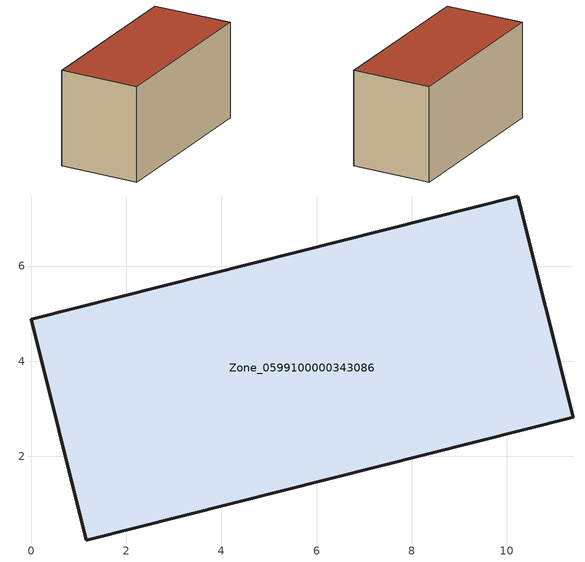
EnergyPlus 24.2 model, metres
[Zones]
Zone_0599100000343086
 floor ground (C_G): 0,4.88 10.23,7.47 11.4,2.82 1.17,0.24 z0
 wall outside (C_F): 10.23,7.47 0,4.88 1.17,0.24 11.4,2.82 10.23,7.47 z0:5.73
 roof outside (C_R): 1.17,0.24 11.4,2.82 10.23,7.47 0,4.88 z5.73
[BUILDING]
Pand.0599100000343086: North Axis=0; Terrain=City; Loads Convergence Tolerance Value=0.04; Temperature Convergence Tolerance Value=0.4; Solar Distribution=FullExterior; Maximum Number of Warmup Days=25; Minimum Number of Warmup Days=1
[Site:Location]
Rotterdam.The.Hague.AP_ZH_NLD Design_Conditions: Latitude=51.96; Longitude=4.45; Time Zone=1; Elevation=-4.5
[SITE:GROUNDTEMPERATURE:BUILDINGSURFACE]
18, 18, 18, 18, 18, 18, 18, 18, 18, 18, 18, 18
[MATERIAL] Thermal Absorptance=0.9; Solar Absorptance=0.7; Visible Absorptance=0.7
Name | Roughness | Thickness | Conductivity | Density | Specific Heat
G.TC.1992-2005 | MediumSmooth | 0.15 | 0.06 | 540 | 1210
F.TC.1992-2005 | Rough | 0.3 | 0.12 | 1920 | 840
R.TC.1992-2005 | MediumRough | 0.2 | 0.08 | 1500 | 1000
[CONSTRUCTION]
C_G: G.TC.1992-2005
C_F: F.TC.1992-2005
C_R: R.TC.1992-2005
[ZONE]
Zone_0599100000343086: Type=1; Multiplier=1; Ceiling Height=Autocalculate; Volume=Autocalculate; Floor Area=autocalculate; Part of Total Floor Area=Yes
[ZONEINFILTRATION:DESIGNFLOWRATE]
Infil_Zone_0599100000343086: Zone or ZoneList or Space or SpaceList=Zone_0599100000343086; Schedule=AlwaysOn; Design Flow Rate Calculation Method=Flow/Area; Flow Rate per Floor Area=0.0015; Constant Term Coefficient=1; Temperature Term Coefficient=0; Velocity Term Coefficient=0; Velocity Squared Term Coefficient=0
[HVACTEMPLATE:ZONE:IDEALLOADSAIRSYSTEM]
Zone_0599100000343086: Maximum Heating Supply Air Temperature=50; Minimum Cooling Supply Air Temperature=13; Maximum Heating Supply Air Humidity Ratio=0.0156; Minimum Cooling Supply Air Humidity Ratio=0.0077; Heating Limit=NoLimit; Cooling Limit=NoLimit; Dehumidification Control Type=ConstantSensibleHeatRatio; Cooling Sensible Heat Ratio=0.7; Dehumidification Setpoint=60; Humidification Control Type=None; Humidification Setpoint=30; Outdoor Air Method=None; Outdoor Air Flow Rate per Person=0.00944; Outdoor Air Flow Rate per Zone Floor Area=0; Outdoor Air Flow Rate per Zone=0; Demand Controlled Ventilation Type=None; Outdoor Air Economizer Type=NoEconomizer; Heat Recovery Type=None; Sensible Heat Recovery Effectiveness=0.7; Latent Heat Recovery Effectiveness=0.65
[ZONECONTROL:THERMOSTAT]
ThermostatControl_Zone_0599100000343086: Zone or ZoneList=Zone_0599100000343086; Control Type Schedule=DualSetpointControlType; Control 1=Thermostat_Zone_0599100000343086; Temperature Difference Between Cutout And Setpoint=0
[THERMOSTATSETPOINT:DUALSETPOINT]
Thermostat_Zone_0599100000343086: Heating Setpoint Temperature Schedule=HeatingSetpoint_Zone_0599100000343086; Cooling Setpoint Temperature Schedule=CoolingSetpoint_Zone_0599100000343086
[SCHEDULE:COMPACT]
HeatingSetpoint_Zone_0599100000343086: Through: 12/31, For: AllDays, Until: 24:00, 21
CoolingSetpoint_Zone_0599100000343086: Through: 12/31, For: AllDays, Until: 24:00, 24
DualSetpointControlType: Through: 12/31, For: AllDays, Until: 24:00, 4
AlwaysOn: Through: 12/31, For: AllDays, Until: 24:00, 1
